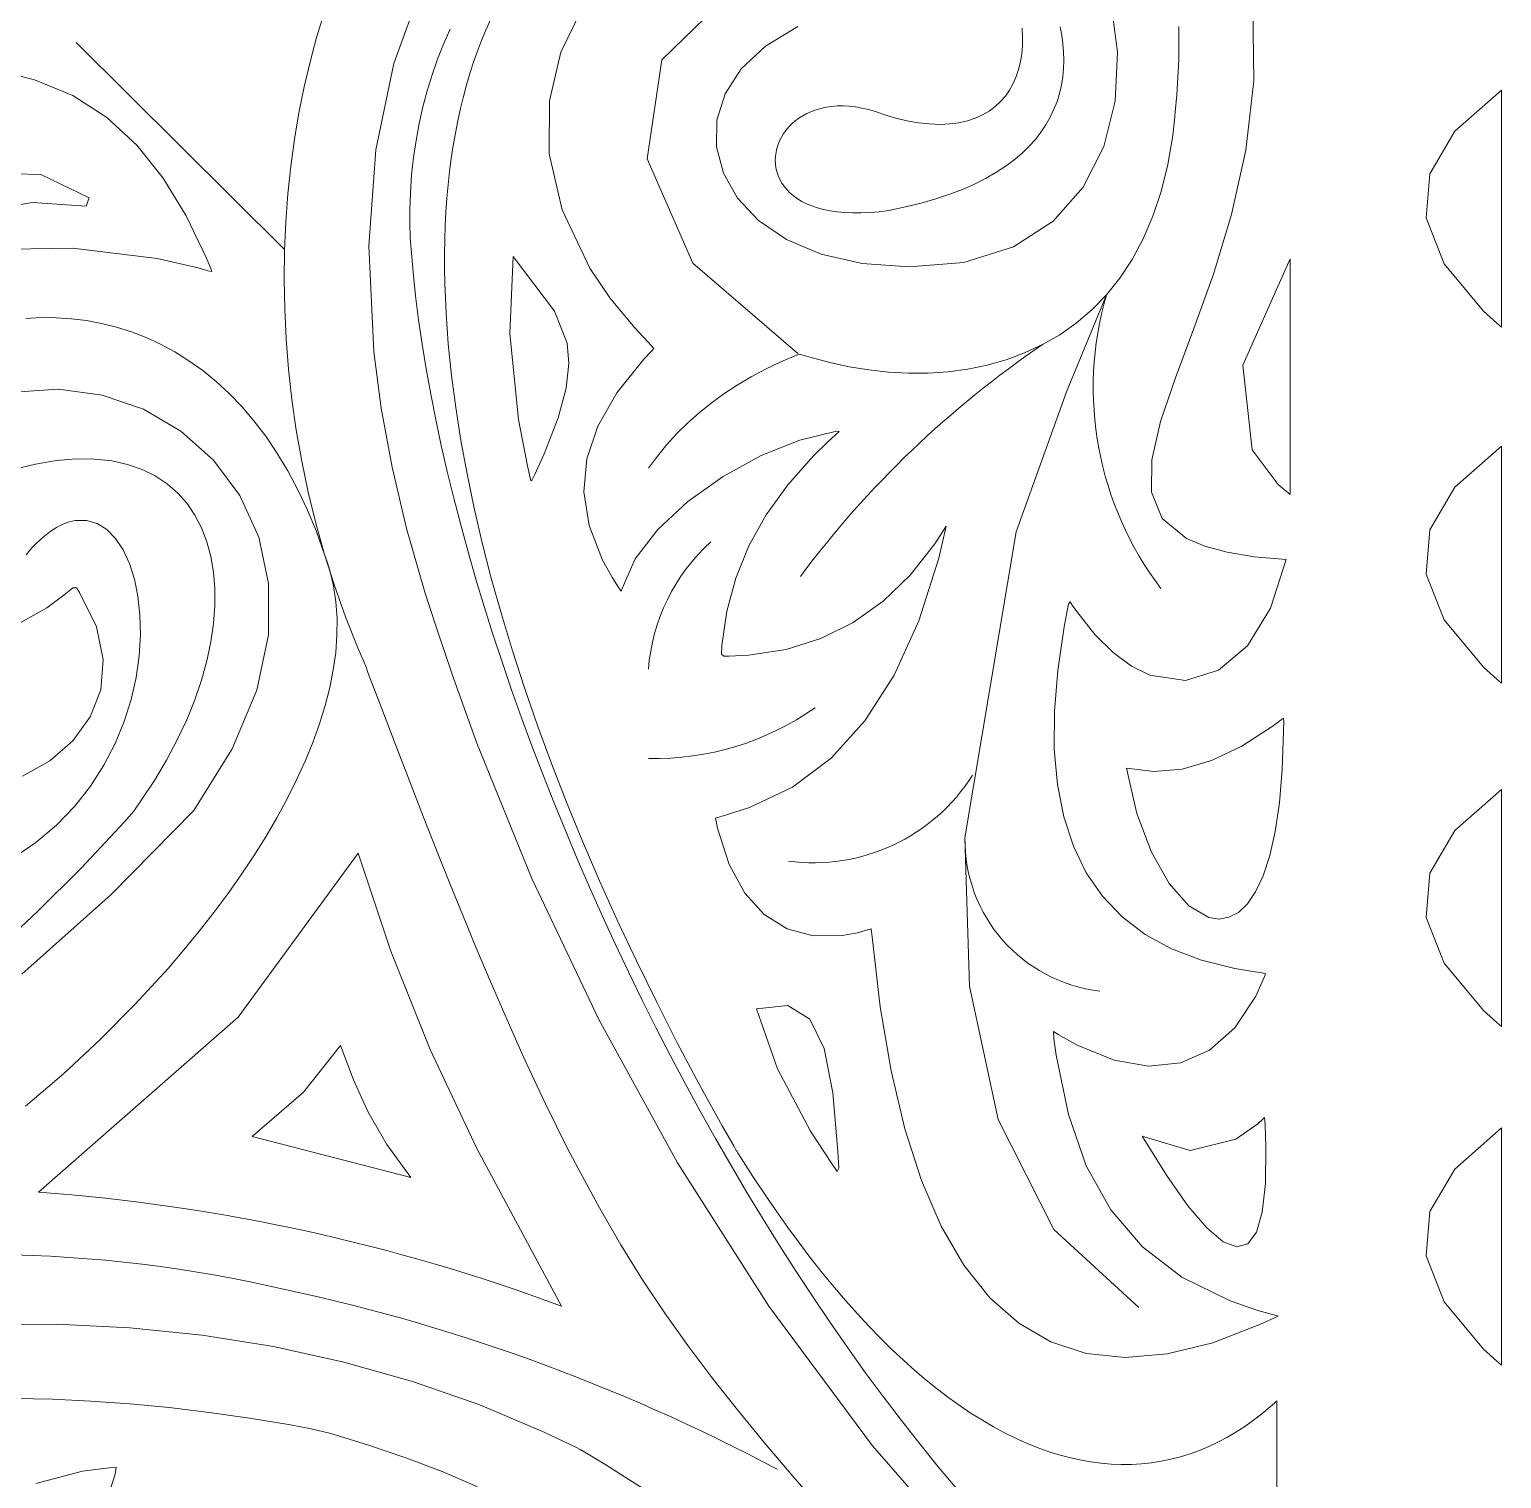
# Model space of a CAD drawing. Header units: inches. Extents: x 249 to 1192, y -18 to 440.
# Drawn here: x 689.9347 to 690.32, y 233.6908 to 234.0702 of the extents above; entities that cross this region are included whole.
import ezdxf

# ---------------------------------------------------------------- set-up
doc = ezdxf.new("R2010")
doc.units = ezdxf.units.IN
doc.header["$MEASUREMENT"] = 0
doc.layers.add('KACA', color=141, linetype='Continuous', lineweight=30)

# ---------------------------------------------------------------- blocks, each defined once
blk = doc.blocks.new('GORGA')
at = {"lineweight": 9}
for points in [[(367.32551, 149.85438), (367.31565, 149.86066), (367.31059, 149.86373), (367.30896, 149.86465), (367.30793, 149.86517), (367.29964, 149.86914), (367.28262, 149.87631), (367.26507, 149.88245), (367.24707, 149.88755), (367.22868, 149.8916), (367.20998, 149.8946), (367.19102, 149.89655), (367.17188, 149.89743), (367.15264, 149.89725), (367.13335, 149.89599), (367.11408, 149.89365), (367.09491, 149.89023), (367.07591, 149.88572), (367.05714, 149.88011), (367.03867, 149.87339), (367.02057, 149.86557), (367.00291, 149.85664)], [(367.32551, 149.85438), (367.31565, 149.86066), (367.31059, 149.86373), (367.30896, 149.86465), (367.30793, 149.86517), (367.29964, 149.86914), (367.28262, 149.87631), (367.26507, 149.88245), (367.24707, 149.88755), (367.22868, 149.8916), (367.20998, 149.8946), (367.19102, 149.89655), (367.17188, 149.89743), (367.15264, 149.89725), (367.13335, 149.89599), (367.11408, 149.89365), (367.09491, 149.89023), (367.07591, 149.88572), (367.05714, 149.88011), (367.03867, 149.87339), (367.02057, 149.86557), (367.00291, 149.85664)], [(367.16647, 149.85574), (367.17866, 149.85897), (367.18563, 149.85986), (367.18747, 149.86001), (367.18718, 149.85819), (367.18582, 149.8538)], [(367.16281, 149.98912), (367.18614, 150.00999), (367.20778, 150.03197), (367.21787, 150.04807), (367.22427, 150.06345), (367.22733, 150.07792), (367.22738, 150.09134), (367.22478, 150.10355), (367.21985, 150.11438), (367.21295, 150.12367), (367.20442, 150.13126), (367.19459, 150.13699), (367.18381, 150.14071), (367.17241, 150.14224), (367.16075, 150.14144)], [(367.16091, 150.08029), (367.16932, 150.08498), (367.17379, 150.0883), (367.1761, 150.09022), (367.1771, 150.09022), (367.17786, 150.08906), (367.18232, 150.08001), (367.18408, 150.07147), (367.18343, 150.06357), (367.18068, 150.05643), (367.17615, 150.0502), (367.17014, 150.04499), (367.16296, 150.04094)], [(367.15395, 150.17878), (367.17614, 150.17921), (367.19823, 150.17646), (367.2089, 150.17399), (367.21151, 150.17326), (367.21251, 150.17309), (367.21222, 150.17382), (367.21102, 150.17672), (367.20577, 150.18768), (367.19976, 150.19752), (367.19289, 150.20613), (367.18505, 150.21337), (367.17616, 150.21912), (367.16612, 150.22324), (367.16064, 150.22466)], [(367.48497, 150.24224), (367.48522, 150.22297), (367.48316, 150.20487), (367.47942, 150.188), (367.47467, 150.1724), (367.46955, 150.15813), (367.46472, 150.14524), (367.46082, 150.13377), (367.45852, 150.12377), (367.45846, 150.1153), (367.46129, 150.10841), (367.46766, 150.10314), (367.47239, 150.10113), (367.47824, 150.09955), (367.48531, 150.0984), (367.49367, 150.09768), (367.48958, 150.08488), (367.48356, 150.07509), (367.47602, 150.06867), (367.46737, 150.06598), (367.45803, 150.0674), (367.45322, 150.06977), (367.44839, 150.0733), (367.4436, 150.07804), (367.43888, 150.08404), (367.43772, 150.08574), (367.43715, 150.08662), (367.43673, 150.08602), (367.43559, 150.08005), (367.43391, 150.06863), (367.43305, 150.05795), (367.43302, 150.04799), (367.43383, 150.03877), (367.43549, 150.0303), (367.43801, 150.02259), (367.44138, 150.01565), (367.44563, 150.00948), (367.45077, 150.0041), (367.45679, 149.99951), (367.46371, 149.99572), (367.47154, 149.99273), (367.48028, 149.99057), (367.485, 149.9898), (367.48744, 149.98949), (367.48832, 149.98922), (367.48806, 149.98853), (367.48575, 149.98338), (367.48025, 149.97501), (367.47365, 149.9692), (367.4661, 149.96589), (367.45772, 149.96504), (367.44865, 149.96658), (367.43902, 149.97047), (367.43403, 149.97329), (367.43277, 149.97408), (367.43293, 149.97213), (367.43351, 149.96792), (367.4367, 149.95238), (367.4414, 149.9389), (367.4478, 149.92736), (367.45609, 149.9177), (367.46644, 149.9098), (367.47906, 149.90358), (367.48627, 149.90108), (367.49011, 149.89997), (367.4911, 149.8997), (367.49159, 149.89958), (367.4908, 149.89917), (367.48743, 149.8976), (367.47456, 149.89261), (367.4626, 149.88968), (367.45155, 149.88877), (367.4414, 149.88983), (367.43212, 149.89282), (367.4237, 149.89769), (367.41612, 149.9044), (367.40937, 149.91289), (367.40344, 149.92313), (367.39829, 149.93506), (367.39393, 149.94864), (367.39033, 149.96383), (367.38748, 149.98057), (367.38537, 149.99883), (367.38512, 150.00096), (367.38459, 150.0008), (367.38355, 150.00049), (367.38148, 149.99995), (367.37747, 149.99923), (367.36992, 149.99917), (367.3631, 150.00098), (367.3571, 150.00468), (367.35201, 150.01029), (367.34791, 150.01782), (367.34488, 150.0273), (367.34431, 150.02997), (367.3472, 150.03085), (367.35328, 150.03271), (367.36454, 150.03809), (367.3746, 150.04567), (367.38346, 150.05545), (367.3911, 150.06742), (367.39755, 150.0816), (367.40279, 150.09797), (367.40475, 150.10639), (367.40177, 150.10179), (367.39532, 150.0936), (367.3882, 150.08673), (367.38041, 150.0812), (367.37195, 150.07701), (367.36282, 150.07414), (367.35301, 150.07262), (367.34786, 150.07235), (367.34654, 150.07234), (367.34588, 150.07289), (367.34602, 150.07517), (367.34729, 150.08413), (367.34964, 150.09281), (367.35308, 150.10122), (367.35762, 150.10934), (367.36324, 150.11719), (367.36996, 150.12476), (367.37372, 150.12845), (367.37571, 150.13026), (367.37673, 150.13116), (367.37604, 150.13124), (367.3664, 150.12894), (367.35629, 150.12489), (367.34633, 150.11941), (367.33711, 150.11285), (367.32924, 150.10554), (367.32332, 150.09784), (367.31995, 150.09007), (367.31968, 150.08933), (367.31887, 150.09051), (367.31737, 150.09287), (367.31478, 150.09752), (367.31124, 150.10655), (367.30988, 150.11535), (367.31066, 150.124), (367.31356, 150.1326), (367.31855, 150.14126), (367.3256, 150.15007), (367.32769, 150.15231), (367.32823, 150.15288), (367.32675, 150.15456), (367.32311, 150.15844), (367.31673, 150.1662), (367.31149, 150.17394), (367.30422, 150.18919), (367.30084, 150.20389), (367.30088, 150.21775), (367.30389, 150.23046), (367.3094, 150.24174)], [(367.36593, 150.23719), (367.35742, 150.23209), (367.35109, 150.22614), (367.34688, 150.21958), (367.34473, 150.21267), (367.34459, 150.20566), (367.3464, 150.19878), (367.3501, 150.19228), (367.35564, 150.18643), (367.36296, 150.18145), (367.37201, 150.1776), (367.38272, 150.17513), (367.39505, 150.17428), (367.40933, 150.17545), (367.42235, 150.17953), (367.43275, 150.18623), (367.4406, 150.19512), (367.44597, 150.20576), (367.44892, 150.2177), (367.44953, 150.2305), (367.44785, 150.24371)], [(367.26735, 150.2475), (367.26012, 150.22751), (367.25543, 150.20492), (367.25359, 150.17976), (367.2549, 150.15205), (367.25685, 150.13725), (367.2597, 150.12182), (367.2635, 150.10577), (367.2683, 150.0891), (367.27107, 150.08054), (367.27231, 150.07688), (367.27298, 150.07485), (367.27576, 150.06659), (367.28187, 150.04962), (367.29631, 150.01415), (367.3138, 149.97725), (367.33442, 149.93969), (367.35828, 149.90221), (367.38547, 149.86557), (367.41608, 149.8305)], [(367.16647, 149.85574), (367.17866, 149.85897), (367.18563, 149.85986), (367.18747, 149.86001), (367.18718, 149.85819), (367.18582, 149.8538)], [(367.16281, 149.98912), (367.18614, 150.00999), (367.20778, 150.03197), (367.21787, 150.04807), (367.22427, 150.06345), (367.22733, 150.07792), (367.22738, 150.09134), (367.22478, 150.10355), (367.21985, 150.11438), (367.21295, 150.12367), (367.20442, 150.13126), (367.19459, 150.13699), (367.18381, 150.14071), (367.17241, 150.14224), (367.16075, 150.14144)], [(367.16091, 150.08029), (367.16932, 150.08498), (367.17379, 150.0883), (367.1761, 150.09022), (367.1771, 150.09022), (367.17786, 150.08906), (367.18232, 150.08001), (367.18408, 150.07147), (367.18343, 150.06357), (367.18068, 150.05643), (367.17615, 150.0502), (367.17014, 150.04499), (367.16296, 150.04094)], [(367.15395, 150.17878), (367.17614, 150.17921), (367.19823, 150.17646), (367.2089, 150.17399), (367.21151, 150.17326), (367.21251, 150.17309), (367.21222, 150.17382), (367.21102, 150.17672), (367.20577, 150.18768), (367.19976, 150.19752), (367.19289, 150.20613), (367.18505, 150.21337), (367.17616, 150.21912), (367.16612, 150.22324), (367.16064, 150.22466)], [(367.48497, 150.24224), (367.48522, 150.22297), (367.48316, 150.20487), (367.47942, 150.188), (367.47467, 150.1724), (367.46955, 150.15813), (367.46472, 150.14524), (367.46082, 150.13377), (367.45852, 150.12377), (367.45846, 150.1153), (367.46129, 150.10841), (367.46766, 150.10314), (367.47239, 150.10113), (367.47824, 150.09955), (367.48531, 150.0984), (367.49367, 150.09768), (367.48958, 150.08488), (367.48356, 150.07509), (367.47602, 150.06867), (367.46737, 150.06598), (367.45803, 150.0674), (367.45322, 150.06977), (367.44839, 150.0733), (367.4436, 150.07804), (367.43888, 150.08404), (367.43772, 150.08574), (367.43715, 150.08662), (367.43673, 150.08602), (367.43559, 150.08005), (367.43391, 150.06863), (367.43305, 150.05795), (367.43302, 150.04799), (367.43383, 150.03877), (367.43549, 150.0303), (367.43801, 150.02259), (367.44138, 150.01565), (367.44563, 150.00948), (367.45077, 150.0041), (367.45679, 149.99951), (367.46371, 149.99572), (367.47154, 149.99273), (367.48028, 149.99057), (367.485, 149.9898), (367.48744, 149.98949), (367.48832, 149.98922), (367.48806, 149.98853), (367.48575, 149.98338), (367.48025, 149.97501), (367.47365, 149.9692), (367.4661, 149.96589), (367.45772, 149.96504), (367.44865, 149.96658), (367.43902, 149.97047), (367.43403, 149.97329), (367.43277, 149.97408), (367.43293, 149.97213), (367.43351, 149.96792), (367.4367, 149.95238), (367.4414, 149.9389), (367.4478, 149.92736), (367.45609, 149.9177), (367.46644, 149.9098), (367.47906, 149.90358), (367.48627, 149.90108), (367.49011, 149.89997), (367.4911, 149.8997), (367.49159, 149.89958), (367.4908, 149.89917), (367.48743, 149.8976), (367.47456, 149.89261), (367.4626, 149.88968), (367.45155, 149.88877), (367.4414, 149.88983), (367.43212, 149.89282), (367.4237, 149.89769), (367.41612, 149.9044), (367.40937, 149.91289), (367.40344, 149.92313), (367.39829, 149.93506), (367.39393, 149.94864), (367.39033, 149.96383), (367.38748, 149.98057), (367.38537, 149.99883), (367.38512, 150.00096), (367.38459, 150.0008), (367.38355, 150.00049), (367.38148, 149.99995), (367.37747, 149.99923), (367.36992, 149.99917), (367.3631, 150.00098), (367.3571, 150.00468), (367.35201, 150.01029), (367.34791, 150.01782), (367.34488, 150.0273), (367.34431, 150.02997), (367.3472, 150.03085), (367.35328, 150.03271), (367.36454, 150.03809), (367.3746, 150.04567), (367.38346, 150.05545), (367.3911, 150.06742), (367.39755, 150.0816), (367.40279, 150.09797), (367.40475, 150.10639), (367.40177, 150.10179), (367.39532, 150.0936), (367.3882, 150.08673), (367.38041, 150.0812), (367.37195, 150.07701), (367.36282, 150.07414), (367.35301, 150.07262), (367.34786, 150.07235), (367.34654, 150.07234), (367.34588, 150.07289), (367.34602, 150.07517), (367.34729, 150.08413), (367.34964, 150.09281), (367.35308, 150.10122), (367.35762, 150.10934), (367.36324, 150.11719), (367.36996, 150.12476), (367.37372, 150.12845), (367.37571, 150.13026), (367.37673, 150.13116), (367.37604, 150.13124), (367.3664, 150.12894), (367.35629, 150.12489), (367.34633, 150.11941), (367.33711, 150.11285), (367.32924, 150.10554), (367.32332, 150.09784), (367.31995, 150.09007), (367.31968, 150.08933), (367.31887, 150.09051), (367.31737, 150.09287), (367.31478, 150.09752), (367.31124, 150.10655), (367.30988, 150.11535), (367.31066, 150.124), (367.31356, 150.1326), (367.31855, 150.14126), (367.3256, 150.15007), (367.32769, 150.15231), (367.32823, 150.15288), (367.32675, 150.15456), (367.32311, 150.15844), (367.31673, 150.1662), (367.31149, 150.17394), (367.30422, 150.18919), (367.30084, 150.20389), (367.30088, 150.21775), (367.30389, 150.23046), (367.3094, 150.24174)], [(367.36593, 150.23719), (367.35742, 150.23209), (367.35109, 150.22614), (367.34688, 150.21958), (367.34473, 150.21267), (367.34459, 150.20566), (367.3464, 150.19878), (367.3501, 150.19228), (367.35564, 150.18643), (367.36296, 150.18145), (367.37201, 150.1776), (367.38272, 150.17513), (367.39505, 150.17428), (367.40933, 150.17545), (367.42235, 150.17953), (367.43275, 150.18623), (367.4406, 150.19512), (367.44597, 150.20576), (367.44892, 150.2177), (367.44953, 150.2305), (367.44785, 150.24371)], [(367.26735, 150.2475), (367.26012, 150.22751), (367.25543, 150.20492), (367.25359, 150.17976), (367.2549, 150.15205), (367.25685, 150.13725), (367.2597, 150.12182), (367.2635, 150.10577), (367.2683, 150.0891), (367.27107, 150.08054), (367.27231, 150.07688), (367.27298, 150.07485), (367.27576, 150.06659), (367.28187, 150.04962), (367.29631, 150.01415), (367.3138, 149.97725), (367.33442, 149.93969), (367.35828, 149.90221), (367.38547, 149.86557), (367.41608, 149.8305)], [(367.32681, 150.1216), (367.32913, 150.12475), (367.33161, 150.12777), (367.33425, 150.13068), (367.33707, 150.13345), (367.34005, 150.1361), (367.3432, 150.13863), (367.34651, 150.14103), (367.34999, 150.1433), (367.35364, 150.14545), (367.35745, 150.14747), (367.36143, 150.14937), (367.36558, 150.15114), (367.36611, 150.15136), (367.36638, 150.15146), (367.36696, 150.15128), (367.36937, 150.15053), (367.3743, 150.1492), (367.37933, 150.14812), (367.38445, 150.14729), (367.38962, 150.14673), (367.39483, 150.14645), (367.40004, 150.14648), (367.40523, 150.14683), (367.41037, 150.14752), (367.41544, 150.14855), (367.42041, 150.14995), (367.42525, 150.15173), (367.42994, 150.15392), (367.43445, 150.15651), (367.43876, 150.15953), (367.44284, 150.163), (367.44666, 150.16693), (367.4502, 150.17134), (367.45343, 150.17624), (367.45632, 150.18165), (367.45885, 150.18758), (367.461, 150.19405), (367.46273, 150.20108), (367.46402, 150.20868), (367.4645, 150.2127), (367.46469, 150.21476), (367.4651, 150.21934), (367.46558, 150.22846), (367.46558, 150.23722)], [(367.24184, 150.24045), (367.23994, 150.2343), (367.23822, 150.22794), (367.23668, 150.22139), (367.23532, 150.21464), (367.23415, 150.20773), (367.23318, 150.20065), (367.23242, 150.19342), (367.23187, 150.18605), (367.23154, 150.17855), (367.23144, 150.17093), (367.23158, 150.16321), (367.23196, 150.1554), (367.23259, 150.1475), (367.23348, 150.13953), (367.23463, 150.1315), (367.23606, 150.12342), (367.23776, 150.1153), (367.23976, 150.10716), (367.24204, 150.099), (367.24463, 150.09084), (367.24753, 150.08269), (367.25074, 150.07456), (367.25247, 150.0705), (367.25262, 150.07014), (367.25288, 150.06946), (367.25339, 150.06808), (367.25442, 150.06536), (367.25645, 150.06), (367.26041, 150.04963), (367.26423, 150.0397), (367.26793, 150.03021), (367.27152, 150.02112), (367.27499, 150.01243), (367.27837, 150.00412), (367.28165, 149.99618), (367.28485, 149.98857), (367.28797, 149.9813), (367.29102, 149.97434), (367.29402, 149.96767), (367.29696, 149.96129), (367.29986, 149.95516), (367.30272, 149.94928), (367.30555, 149.94364), (367.30836, 149.9382), (367.31395, 149.9279), (367.31956, 149.91824), (367.32525, 149.90911), (367.33108, 149.90035), (367.33712, 149.89185), (367.34342, 149.88346), (367.35006, 149.87506), (367.3571, 149.86651), (367.36461, 149.85767), (367.37263, 149.84842)], [(367.32681, 150.1216), (367.32913, 150.12475), (367.33161, 150.12777), (367.33425, 150.13068), (367.33707, 150.13345), (367.34005, 150.1361), (367.3432, 150.13863), (367.34651, 150.14103), (367.34999, 150.1433), (367.35364, 150.14545), (367.35745, 150.14747), (367.36143, 150.14937), (367.36558, 150.15114), (367.36611, 150.15136), (367.36638, 150.15146), (367.36696, 150.15128), (367.36937, 150.15053), (367.3743, 150.1492), (367.37933, 150.14812), (367.38445, 150.14729), (367.38962, 150.14673), (367.39483, 150.14645), (367.40004, 150.14648), (367.40523, 150.14683), (367.41037, 150.14752), (367.41544, 150.14855), (367.42041, 150.14995), (367.42525, 150.15173), (367.42994, 150.15392), (367.43445, 150.15651), (367.43876, 150.15953), (367.44284, 150.163), (367.44666, 150.16693), (367.4502, 150.17134), (367.45343, 150.17624), (367.45632, 150.18165), (367.45885, 150.18758), (367.461, 150.19405), (367.46273, 150.20108), (367.46402, 150.20868), (367.4645, 150.2127), (367.46469, 150.21476), (367.4651, 150.21934), (367.46558, 150.22846), (367.46558, 150.23722)], [(367.24184, 150.24045), (367.23994, 150.2343), (367.23822, 150.22794), (367.23668, 150.22139), (367.23532, 150.21464), (367.23415, 150.20773), (367.23318, 150.20065), (367.23242, 150.19342), (367.23187, 150.18605), (367.23154, 150.17855), (367.23144, 150.17093), (367.23158, 150.16321), (367.23196, 150.1554), (367.23259, 150.1475), (367.23348, 150.13953), (367.23463, 150.1315), (367.23606, 150.12342), (367.23776, 150.1153), (367.23976, 150.10716), (367.24204, 150.099), (367.24463, 150.09084), (367.24753, 150.08269), (367.25074, 150.07456), (367.25247, 150.0705), (367.25262, 150.07014), (367.25288, 150.06946), (367.25339, 150.06808), (367.25442, 150.06536), (367.25645, 150.06), (367.26041, 150.04963), (367.26423, 150.0397), (367.26793, 150.03021), (367.27152, 150.02112), (367.27499, 150.01243), (367.27837, 150.00412), (367.28165, 149.99618), (367.28485, 149.98857), (367.28797, 149.9813), (367.29102, 149.97434), (367.29402, 149.96767), (367.29696, 149.96129), (367.29986, 149.95516), (367.30272, 149.94928), (367.30555, 149.94364), (367.30836, 149.9382), (367.31395, 149.9279), (367.31956, 149.91824), (367.32525, 149.90911), (367.33108, 149.90035), (367.33712, 149.89185), (367.34342, 149.88346), (367.35006, 149.87506), (367.3571, 149.86651), (367.36461, 149.85767), (367.37263, 149.84842)], [(367.49129, 149.85293), (367.49129, 149.85741), (367.49129, 149.86185), (367.49129, 149.86606), (367.49129, 149.86802), (367.49129, 149.86986), (367.49129, 149.87155), (367.49129, 149.87308), (367.49129, 149.87441), (367.49129, 149.87552), (367.49129, 149.8764), (367.49129, 149.87702), (367.49129, 149.87736), (367.49129, 149.87741), (367.49129, 149.87741), (367.49129, 149.87741), (367.49118, 149.87731), (367.49064, 149.87682), (367.48956, 149.87586), (367.48736, 149.87402), (367.48512, 149.87229), (367.48285, 149.87069), (367.48055, 149.8692), (367.47821, 149.86782), (367.47585, 149.86657), (367.47345, 149.86543), (367.47102, 149.86442), (367.46856, 149.86352), (367.46607, 149.86275), (367.46355, 149.8621), (367.461, 149.86158), (367.45843, 149.86118), (367.45583, 149.8609), (367.45321, 149.86075), (367.45056, 149.86072), (367.44789, 149.86083), (367.44519, 149.86106), (367.44247, 149.86142), (367.43973, 149.86191), (367.43697, 149.86253), (367.43418, 149.86328), (367.43138, 149.86417), (367.42856, 149.86518), (367.42572, 149.86633), (367.42287, 149.86762), (367.41999, 149.86904), (367.41711, 149.8706), (367.4142, 149.87229), (367.41128, 149.87412), (367.40835, 149.87609), (367.40541, 149.8782), (367.40245, 149.88045), (367.39948, 149.88284), (367.3965, 149.88537), (367.39351, 149.88805), (367.39052, 149.89087), (367.38751, 149.89383), (367.38449, 149.89694), (367.38147, 149.90019), (367.37845, 149.90359), (367.37541, 149.90713), (367.37237, 149.91083), (367.36933, 149.91467), (367.36629, 149.91866), (367.36324, 149.92281), (367.36019, 149.9271), (367.35714, 149.93155), (367.35409, 149.93615), (367.35104, 149.9409), (367.35028, 149.94211), (367.34989, 149.94272), (367.34978, 149.94291), (367.34958, 149.94326), (367.34919, 149.94394), (367.34609, 149.94943), (367.34009, 149.96033), (367.33435, 149.97116), (367.32887, 149.9819), (367.32365, 149.99255), (367.31869, 150.0031), (367.31399, 150.01355), (367.30955, 150.02389), (367.30536, 150.03411), (367.30143, 150.04422), (367.29777, 150.0542), (367.29436, 150.06404), (367.2912, 150.07375), (367.28831, 150.08332), (367.28567, 150.09275), (367.28329, 150.10201), (367.28117, 150.11112), (367.27931, 150.12007), (367.2777, 150.12884), (367.27635, 150.13744), (367.27525, 150.14586), (367.27441, 150.15409), (367.27383, 150.16213), (367.2735, 150.16997), (367.27343, 150.17382), (367.27343, 150.17761), (367.27349, 150.18135), (367.27361, 150.18504), (367.2738, 150.18867), (367.27405, 150.19225), (367.27436, 150.19578), (367.27474, 150.19924), (367.27519, 150.20266), (367.27569, 150.20601), (367.27626, 150.20931), (367.2769, 150.21255), (367.27759, 150.21573), (367.27835, 150.21885), (367.27918, 150.22191), (367.28007, 150.2249), (367.28102, 150.22784), (367.28203, 150.23071), (367.28311, 150.23352), (367.28425, 150.23627), (367.28546, 150.23895)], [(367.4246, 150.23673), (367.42472, 150.23445), (367.42468, 150.23223), (367.4245, 150.23007), (367.42417, 150.22799), (367.42369, 150.22599), (367.42305, 150.22408), (367.42227, 150.22227), (367.42132, 150.22058), (367.42022, 150.219), (367.41897, 150.21754), (367.41755, 150.21623), (367.41598, 150.21505), (367.41424, 150.21404), (367.41234, 150.21318), (367.41028, 150.2125), (367.40806, 150.212), (367.40567, 150.21169), (367.40311, 150.21158), (367.40038, 150.21168), (367.39749, 150.21199), (367.39443, 150.21254), (367.39119, 150.21331), (367.38951, 150.21379), (367.38865, 150.21405), (367.38834, 150.21416), (367.3881, 150.21426), (367.38624, 150.21491), (367.38443, 150.21544), (367.38268, 150.21586), (367.38097, 150.21615), (367.37932, 150.21634), (367.37773, 150.21642), (367.37619, 150.2164), (367.37471, 150.21628), (367.3733, 150.21607), (367.37194, 150.21578), (367.37065, 150.2154), (367.36943, 150.21495), (367.36827, 150.21443), (367.36718, 150.21384), (367.36616, 150.21318), (367.36521, 150.21247), (367.36434, 150.21171), (367.36354, 150.2109), (367.36282, 150.21005), (367.36218, 150.20915), (367.36161, 150.20823), (367.36113, 150.20728), (367.36073, 150.2063), (367.36042, 150.2053), (367.36019, 150.2043), (367.36005, 150.20328), (367.36, 150.20225), (367.36004, 150.20123), (367.36017, 150.20022), (367.3604, 150.19921), (367.36072, 150.19822), (367.36114, 150.19725), (367.36166, 150.19631), (367.36228, 150.19539), (367.363, 150.19451), (367.36382, 150.19367), (367.36476, 150.19287), (367.36579, 150.19212), (367.36694, 150.19142), (367.3682, 150.19079), (367.36957, 150.19022), (367.37105, 150.18971), (367.37265, 150.18928), (367.37436, 150.18893), (367.37619, 150.18866), (367.37814, 150.18847), (367.38022, 150.18838), (367.38241, 150.18839), (367.38473, 150.1885), (367.38718, 150.18872), (367.38975, 150.18904), (367.3941, 150.18995), (367.3982, 150.19097), (367.40205, 150.19208), (367.40565, 150.19328), (367.40901, 150.19457), (367.41214, 150.19595), (367.41505, 150.19741), (367.41773, 150.19894), (367.4202, 150.20055), (367.42247, 150.20222), (367.42452, 150.20396), (367.42639, 150.20576), (367.42806, 150.20762), (367.42954, 150.20953), (367.43084, 150.21148), (367.43197, 150.21348), (367.43294, 150.21552), (367.43374, 150.21759), (367.43438, 150.2197), (367.43487, 150.22183), (367.43522, 150.22399), (367.43543, 150.22616), (367.43551, 150.22835), (367.43546, 150.23054), (367.43528, 150.23275), (367.43499, 150.23496), (367.4346, 150.23716)], [(367.27487, 150.2365), (367.27316, 150.2326), (367.27159, 150.22861), (367.27017, 150.22454), (367.26889, 150.22037), (367.26776, 150.21613), (367.26678, 150.2118), (367.26596, 150.2074), (367.26531, 150.20292), (367.26481, 150.19838), (367.26449, 150.19377), (367.26434, 150.1891), (367.26436, 150.18437), (367.2644, 150.18318), (367.26442, 150.18258), (367.26446, 150.18187), (367.26467, 150.1789), (367.26519, 150.17286), (367.26585, 150.1667), (367.26664, 150.16042), (367.26757, 150.15403), (367.26863, 150.14754), (367.26982, 150.14096), (367.27114, 150.13428), (367.27258, 150.12751), (367.27415, 150.12066), (367.27585, 150.11373), (367.27766, 150.10674), (367.27959, 150.09968), (367.28164, 150.09255), (367.28381, 150.08538), (367.28609, 150.07815), (367.28848, 150.07089), (367.29098, 150.06358), (367.29358, 150.05625), (367.2963, 150.04888), (367.29911, 150.0415), (367.30203, 150.0341), (367.30505, 150.02669), (367.30817, 150.01927), (367.31138, 150.01186), (367.31469, 150.00445), (367.31809, 149.99705), (367.32158, 149.98967), (367.32516, 149.98232), (367.32883, 149.97499), (367.33258, 149.9677), (367.33642, 149.96045), (367.34034, 149.95324), (367.34433, 149.94608), (367.34841, 149.93898), (367.35256, 149.93194), (367.35678, 149.92497), (367.36107, 149.91807), (367.36544, 149.91125), (367.36987, 149.90451), (367.37437, 149.89786), (367.37894, 149.89131), (367.38356, 149.88485), (367.38825, 149.87851), (367.393, 149.87227), (367.3978, 149.86615), (367.40266, 149.86015), (367.40757, 149.85428)], [(367.49129, 149.85293), (367.49129, 149.85741), (367.49129, 149.86185), (367.49129, 149.86606), (367.49129, 149.86802), (367.49129, 149.86986), (367.49129, 149.87155), (367.49129, 149.87308), (367.49129, 149.87441), (367.49129, 149.87552), (367.49129, 149.8764), (367.49129, 149.87702), (367.49129, 149.87736), (367.49129, 149.87741), (367.49129, 149.87741), (367.49129, 149.87741), (367.49118, 149.87731), (367.49064, 149.87682), (367.48956, 149.87586), (367.48736, 149.87402), (367.48512, 149.87229), (367.48285, 149.87069), (367.48055, 149.8692), (367.47821, 149.86782), (367.47585, 149.86657), (367.47345, 149.86543), (367.47102, 149.86442), (367.46856, 149.86352), (367.46607, 149.86275), (367.46355, 149.8621), (367.461, 149.86158), (367.45843, 149.86118), (367.45583, 149.8609), (367.45321, 149.86075), (367.45056, 149.86072), (367.44789, 149.86083), (367.44519, 149.86106), (367.44247, 149.86142), (367.43973, 149.86191), (367.43697, 149.86253), (367.43418, 149.86328), (367.43138, 149.86417), (367.42856, 149.86518), (367.42572, 149.86633), (367.42287, 149.86762), (367.41999, 149.86904), (367.41711, 149.8706), (367.4142, 149.87229), (367.41128, 149.87412), (367.40835, 149.87609), (367.40541, 149.8782), (367.40245, 149.88045), (367.39948, 149.88284), (367.3965, 149.88537), (367.39351, 149.88805), (367.39052, 149.89087), (367.38751, 149.89383), (367.38449, 149.89694), (367.38147, 149.90019), (367.37845, 149.90359), (367.37541, 149.90713), (367.37237, 149.91083), (367.36933, 149.91467), (367.36629, 149.91866), (367.36324, 149.92281), (367.36019, 149.9271), (367.35714, 149.93155), (367.35409, 149.93615), (367.35104, 149.9409), (367.35028, 149.94211), (367.34989, 149.94272), (367.34978, 149.94291), (367.34958, 149.94326), (367.34919, 149.94394), (367.34609, 149.94943), (367.34009, 149.96033), (367.33435, 149.97116), (367.32887, 149.9819), (367.32365, 149.99255), (367.31869, 150.0031), (367.31399, 150.01355), (367.30955, 150.02389), (367.30536, 150.03411), (367.30143, 150.04422), (367.29777, 150.0542), (367.29436, 150.06404), (367.2912, 150.07375), (367.28831, 150.08332), (367.28567, 150.09275), (367.28329, 150.10201), (367.28117, 150.11112), (367.27931, 150.12007), (367.2777, 150.12884), (367.27635, 150.13744), (367.27525, 150.14586), (367.27441, 150.15409), (367.27383, 150.16213), (367.2735, 150.16997), (367.27343, 150.17382), (367.27343, 150.17761), (367.27349, 150.18135), (367.27361, 150.18504), (367.2738, 150.18867), (367.27405, 150.19225), (367.27436, 150.19578), (367.27474, 150.19924), (367.27519, 150.20266), (367.27569, 150.20601), (367.27626, 150.20931), (367.2769, 150.21255), (367.27759, 150.21573), (367.27835, 150.21885), (367.27918, 150.22191), (367.28007, 150.2249), (367.28102, 150.22784), (367.28203, 150.23071), (367.28311, 150.23352), (367.28425, 150.23627), (367.28546, 150.23895)], [(367.4246, 150.23673), (367.42472, 150.23445), (367.42468, 150.23223), (367.4245, 150.23007), (367.42417, 150.22799), (367.42369, 150.22599), (367.42305, 150.22408), (367.42227, 150.22227), (367.42132, 150.22058), (367.42022, 150.219), (367.41897, 150.21754), (367.41755, 150.21623), (367.41598, 150.21505), (367.41424, 150.21404), (367.41234, 150.21318), (367.41028, 150.2125), (367.40806, 150.212), (367.40567, 150.21169), (367.40311, 150.21158), (367.40038, 150.21168), (367.39749, 150.21199), (367.39443, 150.21254), (367.39119, 150.21331), (367.38951, 150.21379), (367.38865, 150.21405), (367.38834, 150.21416), (367.3881, 150.21426), (367.38624, 150.21491), (367.38443, 150.21544), (367.38268, 150.21586), (367.38097, 150.21615), (367.37932, 150.21634), (367.37773, 150.21642), (367.37619, 150.2164), (367.37471, 150.21628), (367.3733, 150.21607), (367.37194, 150.21578), (367.37065, 150.2154), (367.36943, 150.21495), (367.36827, 150.21443), (367.36718, 150.21384), (367.36616, 150.21318), (367.36521, 150.21247), (367.36434, 150.21171), (367.36354, 150.2109), (367.36282, 150.21005), (367.36218, 150.20915), (367.36161, 150.20823), (367.36113, 150.20728), (367.36073, 150.2063), (367.36042, 150.2053), (367.36019, 150.2043), (367.36005, 150.20328), (367.36, 150.20225), (367.36004, 150.20123), (367.36017, 150.20022), (367.3604, 150.19921), (367.36072, 150.19822), (367.36114, 150.19725), (367.36166, 150.19631), (367.36228, 150.19539), (367.363, 150.19451), (367.36382, 150.19367), (367.36476, 150.19287), (367.36579, 150.19212), (367.36694, 150.19142), (367.3682, 150.19079), (367.36957, 150.19022), (367.37105, 150.18971), (367.37265, 150.18928), (367.37436, 150.18893), (367.37619, 150.18866), (367.37814, 150.18847), (367.38022, 150.18838), (367.38241, 150.18839), (367.38473, 150.1885), (367.38718, 150.18872), (367.38975, 150.18904), (367.3941, 150.18995), (367.3982, 150.19097), (367.40205, 150.19208), (367.40565, 150.19328), (367.40901, 150.19457), (367.41214, 150.19595), (367.41505, 150.19741), (367.41773, 150.19894), (367.4202, 150.20055), (367.42247, 150.20222), (367.42452, 150.20396), (367.42639, 150.20576), (367.42806, 150.20762), (367.42954, 150.20953), (367.43084, 150.21148), (367.43197, 150.21348), (367.43294, 150.21552), (367.43374, 150.21759), (367.43438, 150.2197), (367.43487, 150.22183), (367.43522, 150.22399), (367.43543, 150.22616), (367.43551, 150.22835), (367.43546, 150.23054), (367.43528, 150.23275), (367.43499, 150.23496), (367.4346, 150.23716)], [(367.27487, 150.2365), (367.27316, 150.2326), (367.27159, 150.22861), (367.27017, 150.22454), (367.26889, 150.22037), (367.26776, 150.21613), (367.26678, 150.2118), (367.26596, 150.2074), (367.26531, 150.20292), (367.26481, 150.19838), (367.26449, 150.19377), (367.26434, 150.1891), (367.26436, 150.18437), (367.2644, 150.18318), (367.26442, 150.18258), (367.26446, 150.18187), (367.26467, 150.1789), (367.26519, 150.17286), (367.26585, 150.1667), (367.26664, 150.16042), (367.26757, 150.15403), (367.26863, 150.14754), (367.26982, 150.14096), (367.27114, 150.13428), (367.27258, 150.12751), (367.27415, 150.12066), (367.27585, 150.11373), (367.27766, 150.10674), (367.27959, 150.09968), (367.28164, 150.09255), (367.28381, 150.08538), (367.28609, 150.07815), (367.28848, 150.07089), (367.29098, 150.06358), (367.29358, 150.05625), (367.2963, 150.04888), (367.29911, 150.0415), (367.30203, 150.0341), (367.30505, 150.02669), (367.30817, 150.01927), (367.31138, 150.01186), (367.31469, 150.00445), (367.31809, 149.99705), (367.32158, 149.98967), (367.32516, 149.98232), (367.32883, 149.97499), (367.33258, 149.9677), (367.33642, 149.96045), (367.34034, 149.95324), (367.34433, 149.94608), (367.34841, 149.93898), (367.35256, 149.93194), (367.35678, 149.92497), (367.36107, 149.91807), (367.36544, 149.91125), (367.36987, 149.90451), (367.37437, 149.89786), (367.37894, 149.89131), (367.38356, 149.88485), (367.38825, 149.87851), (367.393, 149.87227), (367.3978, 149.86615), (367.40266, 149.86015), (367.40757, 149.85428)], [(367.35013, 150.24776), (367.33026, 150.22847), (367.32647, 150.20257), (367.33845, 150.17522), (367.36588, 150.15161)], [(367.35013, 150.24776), (367.33026, 150.22847), (367.32647, 150.20257), (367.33845, 150.17522), (367.36588, 150.15161)], [(367.177, 150.23298), (367.23155, 150.17883)], [(367.177, 150.23298), (367.23155, 150.17883)], [(367.45518, 149.90184), (367.43287, 149.92221), (367.41834, 149.95102), (367.41084, 149.98599), (367.40963, 150.02482), (367.42305, 150.1049), (367.4362, 150.14156), (367.44666, 150.16693)], [(367.45518, 149.90184), (367.43287, 149.92221), (367.41834, 149.95102), (367.41084, 149.98599), (367.40963, 150.02482), (367.42305, 150.1049), (367.4362, 150.14156), (367.44666, 150.16693)], [(367.16384, 150.1608), (367.16781, 150.16099), (367.17178, 150.16096), (367.17575, 150.1607), (367.17971, 150.16021), (367.18366, 150.15947), (367.18759, 150.15849), (367.19148, 150.15726), (367.19533, 150.15577), (367.19912, 150.15402), (367.20286, 150.152), (367.20653, 150.14971), (367.21012, 150.14714), (367.21363, 150.14429), (367.21704, 150.14114), (367.22035, 150.13771), (367.22354, 150.13397), (367.22662, 150.12993), (367.22956, 150.12558), (367.23237, 150.12091), (367.23503, 150.11592), (367.23753, 150.11061), (367.23987, 150.10496), (367.24203, 150.09897), (367.24227, 150.09828), (367.24245, 150.09779), (367.24279, 150.09681), (367.2434, 150.09482), (367.24437, 150.09074), (367.245, 150.08655), (367.2453, 150.08225), (367.24527, 150.07785), (367.24494, 150.07335), (367.24431, 150.06877), (367.24338, 150.06412), (367.24217, 150.0594), (367.24069, 150.05461), (367.23895, 150.04977), (367.23695, 150.04489), (367.23471, 150.03998), (367.23224, 150.03503), (367.22954, 150.03007), (367.22663, 150.02509), (367.22352, 150.02011), (367.22021, 150.01514), (367.21671, 150.01017), (367.21304, 150.00523), (367.2092, 150.00032), (367.2052, 149.99544), (367.20106, 149.99061), (367.19237, 149.98112), (367.18321, 149.97191), (367.17365, 149.96304), (367.16378, 149.95458)], [(367.16384, 150.1608), (367.16781, 150.16099), (367.17178, 150.16096), (367.17575, 150.1607), (367.17971, 150.16021), (367.18366, 150.15947), (367.18759, 150.15849), (367.19148, 150.15726), (367.19533, 150.15577), (367.19912, 150.15402), (367.20286, 150.152), (367.20653, 150.14971), (367.21012, 150.14714), (367.21363, 150.14429), (367.21704, 150.14114), (367.22035, 150.13771), (367.22354, 150.13397), (367.22662, 150.12993), (367.22956, 150.12558), (367.23237, 150.12091), (367.23503, 150.11592), (367.23753, 150.11061), (367.23987, 150.10496), (367.24203, 150.09897), (367.24227, 150.09828), (367.24245, 150.09779), (367.24279, 150.09681), (367.2434, 150.09482), (367.24437, 150.09074), (367.245, 150.08655), (367.2453, 150.08225), (367.24527, 150.07785), (367.24494, 150.07335), (367.24431, 150.06877), (367.24338, 150.06412), (367.24217, 150.0594), (367.24069, 150.05461), (367.23895, 150.04977), (367.23695, 150.04489), (367.23471, 150.03998), (367.23224, 150.03503), (367.22954, 150.03007), (367.22663, 150.02509), (367.22352, 150.02011), (367.22021, 150.01514), (367.21671, 150.01017), (367.21304, 150.00523), (367.2092, 150.00032), (367.2052, 149.99544), (367.20106, 149.99061), (367.19237, 149.98112), (367.18321, 149.97191), (367.17365, 149.96304), (367.16378, 149.95458)], [(367.16088, 149.87804), (367.1708, 149.87781), (367.18086, 149.87734), (367.19105, 149.8766), (367.20137, 149.87561), (367.21182, 149.87437), (367.2224, 149.87285), (367.23309, 149.87108), (367.23849, 149.87009), (367.24363, 149.86882), (367.25354, 149.86583), (367.26326, 149.86251), (367.27276, 149.85886), (367.28206, 149.85489)], [(367.16034, 150.01938), (367.16646, 150.02353), (367.17188, 150.02812), (367.17665, 150.03308), (367.18078, 150.03834), (367.18429, 150.04384), (367.18721, 150.0495), (367.18957, 150.05526), (367.19138, 150.06105), (367.19268, 150.06679), (367.19348, 150.07243), (367.19382, 150.0779), (367.19371, 150.08312), (367.19318, 150.08803), (367.19225, 150.09255), (367.19095, 150.09663), (367.18931, 150.10019), (367.18734, 150.10317), (367.18507, 150.10549), (367.18253, 150.10709), (367.17974, 150.1079), (367.17672, 150.10786), (367.17514, 150.10749), (367.1735, 150.10688), (367.17183, 150.10603), (367.17011, 150.10491), (367.16835, 150.10354), (367.16656, 150.10188), (367.16565, 150.10095), (367.16489, 150.10009), (367.16393, 150.09887)], [(367.16051, 150.12122), (367.16634, 150.12264), (367.17184, 150.12355), (367.17701, 150.12398), (367.18183, 150.12394), (367.18631, 150.12346), (367.19045, 150.12255), (367.19425, 150.12124), (367.19771, 150.11953), (367.20082, 150.11746), (367.20359, 150.11505), (367.20602, 150.1123), (367.2081, 150.10925), (367.20984, 150.10591), (367.21123, 150.1023), (367.21228, 150.09844), (367.21297, 150.09435), (367.21332, 150.09005), (367.21332, 150.08555), (367.21297, 150.08089), (367.21227, 150.07608), (367.21122, 150.07113), (367.20981, 150.06607), (367.20805, 150.06092), (367.20594, 150.0557), (367.20348, 150.05042), (367.20066, 150.04511), (367.19749, 150.03978), (367.19396, 150.03446), (367.19206, 150.03181), (367.19092, 150.0304), (367.18954, 150.02887), (367.17836, 150.01692), (367.16689, 150.00547), (367.15513, 149.99454)], [(367.16088, 149.87804), (367.1708, 149.87781), (367.18086, 149.87734), (367.19105, 149.8766), (367.20137, 149.87561), (367.21182, 149.87437), (367.2224, 149.87285), (367.23309, 149.87108), (367.23849, 149.87009), (367.24363, 149.86882), (367.25354, 149.86583), (367.26326, 149.86251), (367.27276, 149.85886), (367.28206, 149.85489)], [(367.16034, 150.01938), (367.16646, 150.02353), (367.17188, 150.02812), (367.17665, 150.03308), (367.18078, 150.03834), (367.18429, 150.04384), (367.18721, 150.0495), (367.18957, 150.05526), (367.19138, 150.06105), (367.19268, 150.06679), (367.19348, 150.07243), (367.19382, 150.0779), (367.19371, 150.08312), (367.19318, 150.08803), (367.19225, 150.09255), (367.19095, 150.09663), (367.18931, 150.10019), (367.18734, 150.10317), (367.18507, 150.10549), (367.18253, 150.10709), (367.17974, 150.1079), (367.17672, 150.10786), (367.17514, 150.10749), (367.1735, 150.10688), (367.17183, 150.10603), (367.17011, 150.10491), (367.16835, 150.10354), (367.16656, 150.10188), (367.16565, 150.10095), (367.16489, 150.10009), (367.16393, 150.09887)], [(367.16051, 150.12122), (367.16634, 150.12264), (367.17184, 150.12355), (367.17701, 150.12398), (367.18183, 150.12394), (367.18631, 150.12346), (367.19045, 150.12255), (367.19425, 150.12124), (367.19771, 150.11953), (367.20082, 150.11746), (367.20359, 150.11505), (367.20602, 150.1123), (367.2081, 150.10925), (367.20984, 150.10591), (367.21123, 150.1023), (367.21228, 150.09844), (367.21297, 150.09435), (367.21332, 150.09005), (367.21332, 150.08555), (367.21297, 150.08089), (367.21227, 150.07608), (367.21122, 150.07113), (367.20981, 150.06607), (367.20805, 150.06092), (367.20594, 150.0557), (367.20348, 150.05042), (367.20066, 150.04511), (367.19749, 150.03978), (367.19396, 150.03446), (367.19206, 150.03181), (367.19092, 150.0304), (367.18954, 150.02887), (367.17836, 150.01692), (367.16689, 150.00547), (367.15513, 149.99454)]]:
    blk.add_lwpolyline(points, dxfattribs=at)
for points in [[(367.55009, 150.22058), (367.53787, 150.20982), (367.53129, 150.19865), (367.53036, 150.18707), (367.53505, 150.17508), (367.54539, 150.16268), (367.54885, 150.15952), (367.55009, 150.1585), (367.55009, 150.15916), (367.55009, 150.16816), (367.55009, 150.20092), (367.55009, 150.21485), (367.55009, 150.22058)], [(367.55009, 150.22058), (367.53787, 150.20982), (367.53129, 150.19865), (367.53036, 150.18707), (367.53505, 150.17508), (367.54539, 150.16268), (367.54885, 150.15952), (367.55009, 150.1585), (367.55009, 150.15916), (367.55009, 150.16816), (367.55009, 150.20092), (367.55009, 150.21485), (367.55009, 150.22058)], [(367.11113, 150.18214), (367.16558, 150.19114), (367.17966, 150.19016), (367.18044, 150.19234), (367.1678, 150.19842), (367.14007, 150.19915), (367.11113, 150.18214)], [(367.11113, 150.18214), (367.16558, 150.19114), (367.17966, 150.19016), (367.18044, 150.19234), (367.1678, 150.19842), (367.14007, 150.19915), (367.11113, 150.18214)], [(367.2914, 150.17697), (367.3022, 150.16266), (367.30556, 150.15431), (367.30597, 150.14896), (367.30525, 150.14251), (367.30317, 150.13471), (367.29952, 150.1253), (367.29703, 150.11992), (367.29634, 150.11849), (367.29604, 150.11828), (367.29586, 150.11907), (367.29515, 150.1222), (367.29282, 150.13434), (367.29053, 150.15685), (367.2914, 150.17697)], [(367.2914, 150.17697), (367.3022, 150.16266), (367.30556, 150.15431), (367.30597, 150.14896), (367.30525, 150.14251), (367.30317, 150.13471), (367.29952, 150.1253), (367.29703, 150.11992), (367.29634, 150.11849), (367.29604, 150.11828), (367.29586, 150.11907), (367.29515, 150.1222), (367.29282, 150.13434), (367.29053, 150.15685), (367.2914, 150.17697)], [(367.49472, 150.17638), (367.48237, 150.14855), (367.48484, 150.12633), (367.49163, 150.11733), (367.49472, 150.11469), (367.49472, 150.11533), (367.49472, 150.12429), (367.49472, 150.15684), (367.49472, 150.17068), (367.49472, 150.17638)], [(367.49472, 150.17638), (367.48237, 150.14855), (367.48484, 150.12633), (367.49163, 150.11733), (367.49472, 150.11469), (367.49472, 150.11533), (367.49472, 150.12429), (367.49472, 150.15684), (367.49472, 150.17068), (367.49472, 150.17638)], [(367.55009, 150.12735), (367.53787, 150.11659), (367.53129, 150.10542), (367.53036, 150.09384), (367.53505, 150.08185), (367.54539, 150.06945), (367.54885, 150.06629), (367.55009, 150.06527), (367.55009, 150.06593), (367.55009, 150.07493), (367.55009, 150.10769), (367.55009, 150.12162), (367.55009, 150.12735)], [(367.55009, 150.12735), (367.53787, 150.11659), (367.53129, 150.10542), (367.53036, 150.09384), (367.53505, 150.08185), (367.54539, 150.06945), (367.54885, 150.06629), (367.55009, 150.06527), (367.55009, 150.06593), (367.55009, 150.07493), (367.55009, 150.10769), (367.55009, 150.12162), (367.55009, 150.12735)], [(367.45192, 150.04303), (367.45465, 150.03119), (367.45847, 150.021), (367.46308, 150.01281), (367.4682, 150.007), (367.47351, 150.00393), (367.47615, 150.00354), (367.47873, 150.00398), (367.48121, 150.00528), (367.48355, 150.0075), (367.48572, 150.01069), (367.48769, 150.01488), (367.4894, 150.02013), (367.49083, 150.02648), (367.49194, 150.03398), (367.49269, 150.04267), (367.49305, 150.0526), (367.49307, 150.05529), (367.49303, 150.05616), (367.4929, 150.05606), (367.49238, 150.05565), (367.4903, 150.05408), (367.48213, 150.04877), (367.4742, 150.04501), (367.46653, 150.0428), (367.4591, 150.04214), (367.45192, 150.04303)], [(367.45192, 150.04303), (367.45465, 150.03119), (367.45847, 150.021), (367.46308, 150.01281), (367.4682, 150.007), (367.47351, 150.00393), (367.47615, 150.00354), (367.47873, 150.00398), (367.48121, 150.00528), (367.48355, 150.0075), (367.48572, 150.01069), (367.48769, 150.01488), (367.4894, 150.02013), (367.49083, 150.02648), (367.49194, 150.03398), (367.49269, 150.04267), (367.49305, 150.0526), (367.49307, 150.05529), (367.49303, 150.05616), (367.4929, 150.05606), (367.49238, 150.05565), (367.4903, 150.05408), (367.48213, 150.04877), (367.4742, 150.04501), (367.46653, 150.0428), (367.4591, 150.04214), (367.45192, 150.04303)], [(367.55009, 150.03748), (367.53787, 150.02672), (367.53129, 150.01555), (367.53036, 150.00397), (367.53505, 149.99198), (367.54539, 149.97958), (367.54885, 149.97642), (367.55009, 149.97541), (367.55009, 149.97606), (367.55009, 149.98507), (367.55009, 150.01783), (367.55009, 150.03175), (367.55009, 150.03748)], [(367.55009, 150.03748), (367.53787, 150.02672), (367.53129, 150.01555), (367.53036, 150.00397), (367.53505, 149.99198), (367.54539, 149.97958), (367.54885, 149.97642), (367.55009, 149.97541), (367.55009, 149.97606), (367.55009, 149.98507), (367.55009, 150.01783), (367.55009, 150.03175), (367.55009, 150.03748)], [(367.35505, 149.98004), (367.36332, 149.98091), (367.36905, 149.97736), (367.37278, 149.96965), (367.37504, 149.95801), (367.37637, 149.94266), (367.37662, 149.93827), (367.37618, 149.93747), (367.37469, 149.93959), (367.36921, 149.94798), (367.36057, 149.96431), (367.35505, 149.98004)], [(367.35505, 149.98004), (367.36332, 149.98091), (367.36905, 149.97736), (367.37278, 149.96965), (367.37504, 149.95801), (367.37637, 149.94266), (367.37662, 149.93827), (367.37618, 149.93747), (367.37469, 149.93959), (367.36921, 149.94798), (367.36057, 149.96431), (367.35505, 149.98004)], [(367.24617, 149.97039), (367.2365, 149.95819), (367.22309, 149.94664), (367.2646, 149.93584), (367.25828, 149.94453), (367.25344, 149.95293), (367.24958, 149.96142)], [(367.24617, 149.97039), (367.2365, 149.95819), (367.22309, 149.94664), (367.2646, 149.93584), (367.25828, 149.94453), (367.25344, 149.95293), (367.24958, 149.96142)], [(367.45603, 149.94672), (367.46236, 149.93648), (367.468, 149.92846), (367.47295, 149.92265), (367.47722, 149.91905), (367.4808, 149.91767), (367.4837, 149.9185), (367.48591, 149.92155), (367.48743, 149.92681), (367.48827, 149.93428), (367.48842, 149.94397), (367.48823, 149.94964), (367.48802, 149.95154), (367.48767, 149.95121), (367.48626, 149.94995), (367.48055, 149.94593), (367.46862, 149.94296), (367.45603, 149.94672)], [(367.45603, 149.94672), (367.46236, 149.93648), (367.468, 149.92846), (367.47295, 149.92265), (367.47722, 149.91905), (367.4808, 149.91767), (367.4837, 149.9185), (367.48591, 149.92155), (367.48743, 149.92681), (367.48827, 149.93428), (367.48842, 149.94397), (367.48823, 149.94964), (367.48802, 149.95154), (367.48767, 149.95121), (367.48626, 149.94995), (367.48055, 149.94593), (367.46862, 149.94296), (367.45603, 149.94672)], [(367.55009, 149.94885), (367.53787, 149.93809), (367.53129, 149.92692), (367.53036, 149.91534), (367.53505, 149.90335), (367.54539, 149.89095), (367.54885, 149.88779), (367.55009, 149.88677), (367.55009, 149.88742), (367.55009, 149.89643), (367.55009, 149.92919), (367.55009, 149.94312), (367.55009, 149.94885)], [(367.55009, 149.94885), (367.53787, 149.93809), (367.53129, 149.92692), (367.53036, 149.91534), (367.53505, 149.90335), (367.54539, 149.89095), (367.54885, 149.88779), (367.55009, 149.88677), (367.55009, 149.88742), (367.55009, 149.89643), (367.55009, 149.92919), (367.55009, 149.94312), (367.55009, 149.94885)]]:
    blk.add_lwpolyline(points, close=True, dxfattribs=at)
for points in [[(367.46092, 150.09005, -0.236848), (367.44666, 150.16693)], [(367.46092, 150.09005, -0.236848), (367.44666, 150.16693)], [(367.3666, 150.09324, -0.083983), (367.42994, 150.15392)], [(367.3666, 150.09324, -0.083983), (367.42994, 150.15392)], [(367.34308, 150.10227, 0.190916), (367.32678, 150.06891)], [(367.34308, 150.10227, 0.190916), (367.32678, 150.06891)], [(367.37042, 150.05887, -0.161328), (367.32678, 150.04558)], [(367.37042, 150.05887, -0.161328), (367.32678, 150.04558)], [(367.36341, 150.01868, 0.29259), (367.41163, 150.0412)], [(367.36341, 150.01868, 0.29259), (367.41163, 150.0412)], [(367.44498, 149.98469, -0.385323), (367.40963, 150.02482)], [(367.44498, 149.98469, -0.385323), (367.40963, 150.02482)], [(367.07433, 149.9067, -0.112633), (367.22771, 149.9074, -0.071562), (367.36052, 149.85947)], [(367.07433, 149.9067, -0.112633), (367.22771, 149.9074, -0.071562), (367.36052, 149.85947)]]:
    blk.add_lwpolyline(points, format="xyb", dxfattribs=at)
blk.add_lwpolyline([(367.25083, 150.02082), (367.21944, 149.97785), (367.16713, 149.93203, -0.070882), (367.30407, 149.90217), (367.28184, 149.94346), (367.26968, 149.96935), (367.25934, 149.99514)], format="xyb", close=True, dxfattribs=at)
blk.add_lwpolyline([(367.25083, 150.02082), (367.21944, 149.97785), (367.16713, 149.93203, -0.070882), (367.30407, 149.90217), (367.28184, 149.94346), (367.26968, 149.96935), (367.25934, 149.99514)], format="xyb", close=True, dxfattribs=at)

msp = doc.modelspace()

# ---------------------------------------------------------------- block references
at = {"layer": 'KACA'}
msp.add_blockref('GORGA', (322.76993, 83.83375), dxfattribs=at)

doc.saveas('drawing.dxf')
